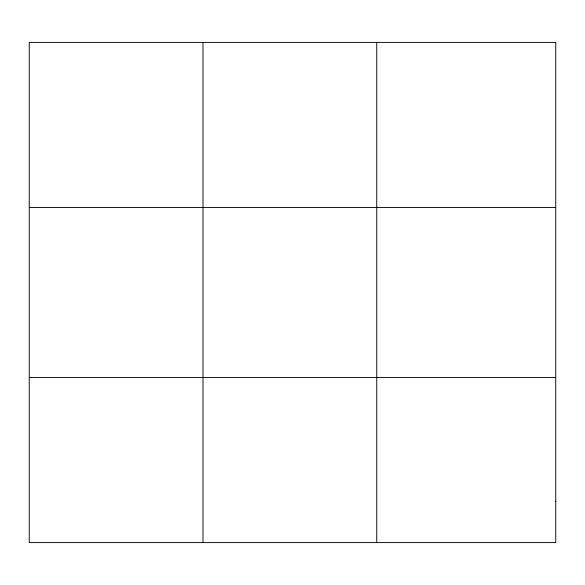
<?xml version="1.0" encoding="UTF-8"?>
<svg xmlns="http://www.w3.org/2000/svg" width="585" height="585" viewBox="0 0 585 585"><rect width="100%" height="100%" fill="white"/><g stroke="black" fill="none" stroke-linecap="round" stroke-linejoin="round"><path stroke-width="0.88" d="M202.995 542.595L202.995 42.405M376.74 542.595L376.74 42.405M29.25 207.47L555.75 207.47M29.25 377.53L555.75 377.53M555.75 501.33L555.75 542.595L29.25 542.595L29.25 42.405L555.75 42.405L555.75 501.33"/></g></svg>
